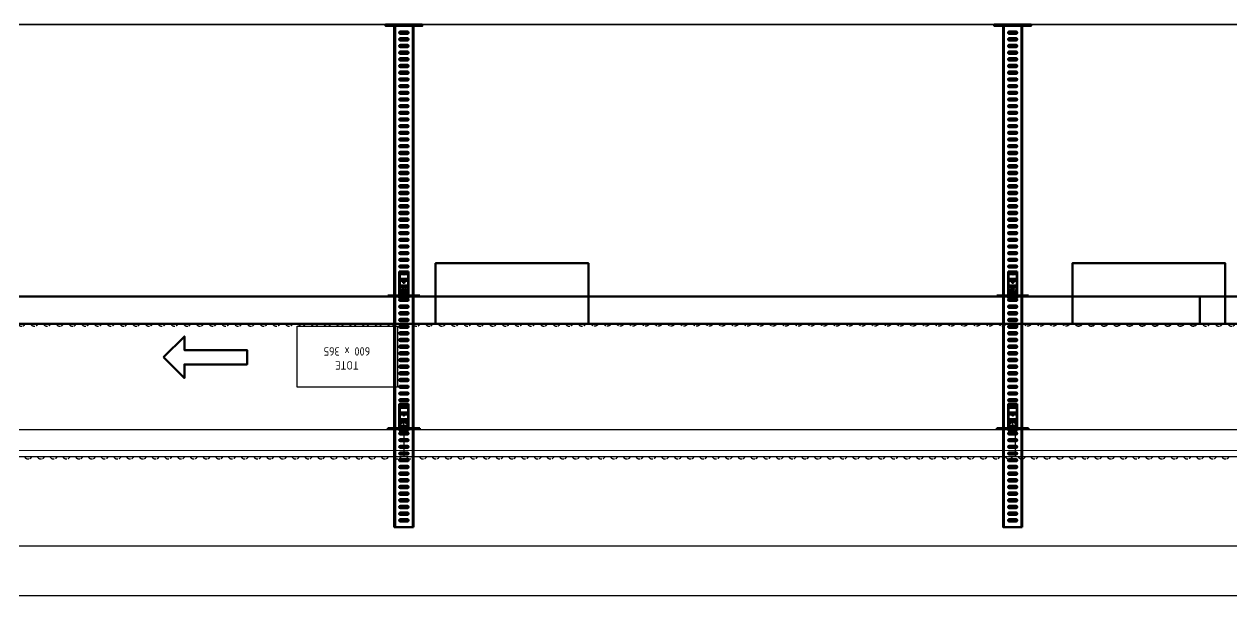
# Model space of a CAD drawing. Header units: millimetres. Extents: x 0 to 461941, y -159644 to 4828.
# Drawn here: x 156954 to 164179, y -157818 to -154395 of the extents above; entities that cross this region are included whole.
import ezdxf

# ---------------------------------------------------------------- set-up
doc = ezdxf.new("R2010")
doc.units = ezdxf.units.MM
for name, pattern in [('Xref Conv Decant Empty Tote$0$AM_ISO02W050', [7.5, 6, -1.5]), ('Xref Conv Decant In$0$AM_ISO02W050', [7.5, 6, -1.5]), ('Xref Conv Decant In$0$AM_ISO08W050', [18, 12, -1.5, 3, -1.5]), ('Xref Conv Decant In$0$AM_ISO08W050x2', [9, 6, -0.75, 1.5, -0.75]), ('Xref Conv Decant In$0$MultiDeck$0$Conveyor - Ground 940 aisles$0$HIDDEN', [9.525, 6.35, -3.175])]:
    doc.linetypes.add(name, pattern=pattern)
for name, color, linetype in [('AM_BOR', 4, 'Continuous'), ('Xref Conv Decant Empty Tote$0$B', 4, 'Continuous'), ('Xref Conv Decant Empty Tote$0$Conv - Empty Tote', 35, 'Continuous'), ('Xref Conv Decant Empty Tote$0$Conveyor Detail', 150, 'Continuous'), ('Xref Conv Decant Empty Tote$0$Mezz', 1, 'Continuous'), ('Xref Conv Decant In$0$MultiDeck$0$Conveyor - Ground 940 aisles$0$D', 7, 'Continuous'), ('Xref Conv Decant In$0$MultiDeck$0$Conveyor - Ground 940 aisles$0$H', 7, 'Xref Conv Decant In$0$MultiDeck$0$Conveyor - Ground 940 aisles$0$HIDDEN'), ('Xref Conv Decant In$0$P_Number1', 4, 'Continuous'), ('Xref Conv Decant In$0$Tote', 7, 'Continuous'), ('Xref Conv Decant Product Tote$0$B', 4, 'Continuous')]:
    doc.layers.add(name, color=color, linetype=linetype)
for name, color, linetype, lineweight in [('Xref Conv Decant Empty Tote$0$Hidden', 9, 'Xref Conv Decant Empty Tote$0$AM_ISO02W050', 25), ('Xref Conv Decant In$0$Center', 7, 'Xref Conv Decant In$0$AM_ISO08W050', 50), ('Xref Conv Decant In$0$Conv Decant In Out', 5, 'Continuous', 50), ('Xref Conv Decant In$0$Hidden', 9, 'Xref Conv Decant In$0$AM_ISO02W050', 25)]:
    doc.layers.add(name, color=color, linetype=linetype, lineweight=lineweight)
doc.styles.add('Xref Conv Decant In$0$STANDARD', font='ISOCP.SHX')

# ---------------------------------------------------------------- blocks, each defined once
blk = doc.blocks.new('*U159')
blk.add_lwpolyline([(0, 0), (42976.8, 0), (42976.8, -163.5), (0, -163.5)], close=True)
at = {"layer": 'Xref Conv Decant Empty Tote$0$Conveyor Detail', "const_width": 5}
blk.add_lwpolyline([(0, -37), (42976.8, -37)], dxfattribs=at)
at = {"layer": 'Xref Conv Decant Empty Tote$0$Hidden', "ltscale": 5}
for centre in [(24345.9, -12), (24422.1, -12), (24498.3, -12), (24574.5, -12), (24650.7, -12), (24726.9, -12), (24803.1, -12), (24879.3, -12), (24955.5, -12), (25031.7, -12), (25107.9, -12), (25184.1, -12), (25260.3, -12), (25336.5, -12), (25412.7, -12), (25488.9, -12), (25565.1, -12), (25641.3, -12), (25717.5, -12), (25793.7, -12), (25869.9, -12), (25946.1, -12), (26022.3, -12), (26098.5, -12), (26174.7, -12), (26250.9, -12), (26327.1, -12), (26403.3, -12), (26479.5, -12), (26555.7, -12), (26631.9, -12), (26708.1, -12), (26784.3, -12), (26860.5, -12), (26936.7, -12), (27012.9, -12), (27089.1, -12), (27165.3, -12), (27241.5, -12), (27317.7, -12), (27393.9, -12), (27470.1, -12), (27546.3, -12), (27622.5, -12), (27698.7, -12), (27774.9, -12), (27851.1, -12), (27927.3, -12), (28003.5, -12), (28079.7, -12), (28155.9, -12), (28232.1, -12), (28308.3, -12), (28384.5, -12), (28460.7, -12), (28536.9, -12), (28613.1, -12), (28689.3, -12), (28765.5, -12), (28841.7, -12), (28917.9, -12), (28994.1, -12), (29070.3, -12), (29146.5, -12), (29222.7, -12), (29298.9, -12), (29375.1, -12), (29451.3, -12), (29527.5, -12), (29603.7, -12), (29679.9, -12), (29756.1, -12), (29832.3, -12), (29908.5, -12), (29984.7, -12), (30060.9, -12), (30137.1, -12), (30213.3, -12), (30289.5, -12), (30365.7, -12), (30441.9, -12), (30518.1, -12), (30594.3, -12), (30670.5, -12), (30746.7, -12), (30822.9, -12), (30899.1, -12), (30975.3, -12), (31051.5, -12), (31127.7, -12), (31203.9, -12), (31280.1, -12), (31356.3, -12), (31432.5, -12), (31508.7, -12)]:
    blk.add_arc(centre, 25, 28.6854, 151.3146, dxfattribs=at)
blk = doc.blocks.new('Xref Conv Decant Empty Tote')
at = {"layer": 'Xref Conv Decant Empty Tote$0$B'}
blk.add_line((242903.7, -154397.6), (134788.8, -154397.6), dxfattribs=at)
at = {"layer": 'Xref Conv Decant Empty Tote$0$Conv - Empty Tote'}
for p, q in [((159226.2, -156821.1), (159226.2, -156984.6)), ((162883.8, -156821.1), (162883.8, -156984.6))]:
    blk.add_line(p, q, dxfattribs=at)
at = {"layer": 'Xref Conv Decant Empty Tote$0$Mezz'}
blk.add_lwpolyline([(144253.6, -157517.6), (239475.4, -157517.6), (239475.4, -157817.6), (144253.6, -157817.6)], close=True, dxfattribs=at)
at = {"layer": 'Xref Conv Decant Empty Tote$0$Conv - Empty Tote', "rotation": 180}
blk.add_blockref('*U159', (188487, -156984.6), dxfattribs=at)
blk = doc.blocks.new('Xref Conv Decant Product Tote')
at = {"layer": 'Xref Conv Decant Product Tote$0$B'}
blk.add_line((242903.7, -154397.6), (134788.8, -154397.6), dxfattribs=at)
blk = doc.blocks.new('*U421')
at = {"color": 0, "linetype": 'Continuous'}
blk.add_lwpolyline([(0, 0), (125, 125), (125, 42.5), (500, 42.5), (500, -42.5), (125, -42.5), (125, -125)], close=True, dxfattribs=at)
blk = doc.blocks.new('*U426')
blk.add_lwpolyline([(0, 0), (914.4, 0), (914.4, -163.5), (0, -163.5)], close=True)
at = {"layer": 'Xref Conv Decant In$0$Hidden', "ltscale": 5}
for centre in [(38.1, -12), (114.3, -12), (190.5, -12), (266.7, -12), (342.9, -12), (419.1, -12), (495.3, -12), (571.5, -12), (647.7, -12), (723.9, -12), (800.1, -12), (876.3, -12)]:
    blk.add_arc(centre, 25, 28.6854, 151.3146, dxfattribs=at)
blk = doc.blocks.new('*U431')
blk.add_lwpolyline([(0, 0), (2743.2, 0), (2743.2, -163.5), (0, -163.5)], close=True)
at = {"layer": 'Xref Conv Decant In$0$Hidden', "ltscale": 5}
for centre in [(38.1, -12), (114.3, -12), (190.5, -12), (266.7, -12), (342.9, -12), (419.1, -12), (495.3, -12), (571.5, -12), (647.7, -12), (723.9, -12), (800.1, -12), (876.3, -12), (952.5, -12), (1028.7, -12), (1104.9, -12), (1181.1, -12), (1257.3, -12), (1333.5, -12), (1409.7, -12), (1485.9, -12), (1562.1, -12), (1638.3, -12), (1714.5, -12), (1790.7, -12), (1866.9, -12), (1943.1, -12), (2019.3, -12), (2095.5, -12), (2171.7, -12), (2247.9, -12), (2324.1, -12), (2400.3, -12), (2476.5, -12), (2552.7, -12), (2628.9, -12), (2705.1, -12)]:
    blk.add_arc(centre, 25, 28.6854, 151.3146, dxfattribs=at)
blk = doc.blocks.new('*U443')
blk.add_lwpolyline([(0, 0), (3657.6, 0), (3657.6, -163.5), (0, -163.5)], close=True)
at = {"layer": 'Xref Conv Decant In$0$Hidden', "ltscale": 5}
for centre in [(38.1, -12), (114.3, -12), (190.5, -12), (266.7, -12), (342.9, -12), (419.1, -12), (495.3, -12), (571.5, -12), (647.7, -12), (723.9, -12), (800.1, -12), (876.3, -12), (952.5, -12), (1028.7, -12), (1104.9, -12), (1181.1, -12), (1257.3, -12), (1333.5, -12), (1409.7, -12), (1485.9, -12), (1562.1, -12), (1638.3, -12), (1714.5, -12), (1790.7, -12), (1866.9, -12), (1943.1, -12), (2019.3, -12), (2095.5, -12), (2171.7, -12), (2247.9, -12), (2324.1, -12), (2400.3, -12), (2476.5, -12), (2552.7, -12), (2628.9, -12), (2705.1, -12), (2781.3, -12), (2857.5, -12), (2933.7, -12), (3009.9, -12), (3086.1, -12), (3162.3, -12), (3238.5, -12), (3314.7, -12), (3390.9, -12), (3467.1, -12), (3543.3, -12), (3619.5, -12)]:
    blk.add_arc(centre, 25, 28.6854, 151.3146, dxfattribs=at)
blk = doc.blocks.new('Xref Conv Decant In$0$Tote side 600 x 365')
at = {"layer": 'Xref Conv Decant In$0$Tote'}
blk.add_lwpolyline([(600, 365), (600, 0), (0, 0), (0, 365)], close=True, dxfattribs=at)
at = {"layer": 'Xref Conv Decant In$0$Tote', "insert": (124.2, 259.8), "char_height": 50, "attachment_point": 1, "style": 'Xref Conv Decant In$0$STANDARD'}
blk.add_mtext_dynamic_manual_height_columns('\\pi107.5;TOTE\\P\\pi39.971;600 x 365', width=355.005, gutter_width=12.5, heights=[0], dxfattribs=at)
blk = doc.blocks.new('Xref Conv Decant In$0$SLOT (0deg)')
blk.add_lwpolyline([(-21, 6.5, 1), (-21, -6.5), (21, -6.5, 1), (21, 6.5)], format="xyb", close=True)
at = {"layer": 'Xref Conv Decant In$0$Center', "lineweight": 50}
blk.add_line((-30.5, 0), (30.5, 0), dxfattribs=at)
at = {"layer": 'Xref Conv Decant In$0$Center', "linetype": 'Xref Conv Decant In$0$AM_ISO08W050x2', "lineweight": 50}
blk.add_line((0, 9.5), (0, -9.5), dxfattribs=at)
blk = doc.blocks.new('*U460')
for p, q in [((-95.2, 18.7), (-29.9, 18.7)), ((-95.2, 18.7), (-95.2, 13.7)), ((-95.2, 13.7), (-29.9, 13.7)), ((-27.5, 28.5), (27.5, 28.5)), ((-27.5, -131.5), (-27.5, 28.5)), ((-24.5, -131.5), (-24.5, 28.5)), ((24.5, -131.5), (24.5, 28.5)), ((27.5, -131.5), (27.5, 28.5)), ((30, 18.7), (95.2, 18.7)), ((95.2, 13.7), (30, 13.7)), ((95.2, 18.7), (95.2, 13.7)), ((-27.5, -131.5), (27.5, -131.5))]:
    blk.add_line(p, q)
for centre in [(0, -67.5), (0, -118.5)]:
    blk.add_circle(centre, 5.5)
for centre, start, end in [((-29.9, 10.5), 0, 90), ((30, 10.5), 90, 180)]:
    blk.add_arc(centre, 3.2, start, end)
at = {"layer": 'Xref Conv Decant In$0$MultiDeck$0$Conveyor - Ground 940 aisles$0$D', "linetype": 'Xref Conv Decant In$0$MultiDeck$0$Conveyor - Ground 940 aisles$0$HIDDEN'}
for p, q in [((-26.8, 10.5), (-26.8, -1.6)), ((-21.8, 10.5), (-21.8, -1.5)), ((21.8, 10.5), (21.8, -1.5)), ((26.8, 10.5), (26.8, -1.6))]:
    blk.add_line(p, q, dxfattribs=at)
at = {"layer": 'Xref Conv Decant In$0$MultiDeck$0$Conveyor - Ground 940 aisles$0$D'}
for p, q in [((-2, 0), (-21, 0)), ((-1, 0), (1, 0)), ((0, 2), (0, 21)), ((0, -1), (0, 1)), ((2, 0), (21, 0)), ((-4, -67.5), (-7.5, -67.5)), ((-2, -67.5), (2, -67.5)), ((0, -2), (0, -21)), ((0, -63.5), (0, -60)), ((0, -69.5), (0, -65.5)), ((0, -71.5), (0, -75)), ((4, -67.5), (7.5, -67.5)), ((-4, -118.5), (-7.5, -118.5)), ((-2, -118.5), (2, -118.5)), ((0, -114.5), (0, -111)), ((0, -120.5), (0, -116.5)), ((0, -122.5), (0, -126)), ((4, -118.5), (7.5, -118.5))]:
    blk.add_line(p, q, dxfattribs=at)
at = {"layer": 'Xref Conv Decant In$0$MultiDeck$0$Conveyor - Ground 940 aisles$0$D', "linetype": 'Xref Conv Decant In$0$MultiDeck$0$Conveyor - Ground 940 aisles$0$HIDDEN'}
blk.add_circle((0, 0), 20, dxfattribs=at)
for centre, radius, start, end in [((-29.9, 10.5), 8.2, 0, 90), ((30, 10.5), 8.2, 90, 180), ((0, 0), 26.8, 183.50044, 356.49956), ((0, 0), 21.8, 183.8813, 356.1187)]:
    blk.add_arc(centre, radius, start, end, dxfattribs=at)
at = {"layer": 'Xref Conv Decant In$0$MultiDeck$0$Conveyor - Ground 940 aisles$0$H'}
for p, q in [((-88.7, 18.7), (-88.7, 13.7)), ((-63.7, 18.7), (-63.7, 13.7)), ((63.7, 18.7), (63.7, 13.7)), ((88.7, 18.7), (88.7, 13.7))]:
    blk.add_line(p, q, dxfattribs=at)
blk = doc.blocks.new('*U504')
for p, q in [((-52.5, 3008), (-52.5, 8)), ((52.5, 8), (52.5, 3008))]:
    blk.add_line(p, q)
for points in [[(-57.5, 3008), (57.5, 3008), (57.5, 8), (-57.5, 8)], [(-110, 0), (110, 0), (110, 8), (-110, 8)]]:
    blk.add_lwpolyline(points, close=True)
at = {"layer": 'Xref Conv Decant In$0$Center', "linetype": 'Xref Conv Decant In$0$AM_ISO08W050x2', "lineweight": 50}
for p, q in [((-83, -3), (-83, 11)), ((83, -3), (83, 11))]:
    blk.add_line(p, q, dxfattribs=at)
at = {"layer": 'Xref Conv Decant In$0$Hidden'}
for p, q in [((-90, 8), (-90, 0)), ((-76, 8), (-76, 0)), ((76, 8), (76, 0)), ((90, 8), (90, 0))]:
    blk.add_line(p, q, dxfattribs=at)
for name, p in [('Xref Conv Decant In$0$SLOT (0deg)', (0, 2968)), ('Xref Conv Decant In$0$SLOT (0deg)', (0, 2928)), ('Xref Conv Decant In$0$SLOT (0deg)', (0, 2888)), ('Xref Conv Decant In$0$SLOT (0deg)', (0, 2848)), ('Xref Conv Decant In$0$SLOT (0deg)', (0, 2808)), ('Xref Conv Decant In$0$SLOT (0deg)', (0, 2768)), ('Xref Conv Decant In$0$SLOT (0deg)', (0, 2728)), ('Xref Conv Decant In$0$SLOT (0deg)', (0, 2688)), ('Xref Conv Decant In$0$SLOT (0deg)', (0, 2648)), ('Xref Conv Decant In$0$SLOT (0deg)', (0, 2608)), ('Xref Conv Decant In$0$SLOT (0deg)', (0, 2568)), ('Xref Conv Decant In$0$SLOT (0deg)', (0, 2528)), ('Xref Conv Decant In$0$SLOT (0deg)', (0, 2488)), ('Xref Conv Decant In$0$SLOT (0deg)', (0, 2448)), ('*U460', (0, 2402.2)), ('Xref Conv Decant In$0$SLOT (0deg)', (0, 2408)), ('Xref Conv Decant In$0$SLOT (0deg)', (0, 2368)), ('Xref Conv Decant In$0$SLOT (0deg)', (0, 2328)), ('Xref Conv Decant In$0$SLOT (0deg)', (0, 2288)), ('Xref Conv Decant In$0$SLOT (0deg)', (0, 2248)), ('Xref Conv Decant In$0$SLOT (0deg)', (0, 2208)), ('Xref Conv Decant In$0$SLOT (0deg)', (0, 2168)), ('Xref Conv Decant In$0$SLOT (0deg)', (0, 2128)), ('Xref Conv Decant In$0$SLOT (0deg)', (0, 2088)), ('Xref Conv Decant In$0$SLOT (0deg)', (0, 2048)), ('Xref Conv Decant In$0$SLOT (0deg)', (0, 2008)), ('Xref Conv Decant In$0$SLOT (0deg)', (0, 1968)), ('Xref Conv Decant In$0$SLOT (0deg)', (0, 1928)), ('Xref Conv Decant In$0$SLOT (0deg)', (0, 1888)), ('Xref Conv Decant In$0$SLOT (0deg)', (0, 1848)), ('Xref Conv Decant In$0$SLOT (0deg)', (0, 1808)), ('Xref Conv Decant In$0$SLOT (0deg)', (0, 1768)), ('Xref Conv Decant In$0$SLOT (0deg)', (0, 1728)), ('Xref Conv Decant In$0$SLOT (0deg)', (0, 1688)), ('*U460', (0, 1608.5)), ('Xref Conv Decant In$0$SLOT (0deg)', (0, 1648)), ('Xref Conv Decant In$0$SLOT (0deg)', (0, 1608)), ('Xref Conv Decant In$0$SLOT (0deg)', (0, 1568)), ('Xref Conv Decant In$0$SLOT (0deg)', (0, 1528)), ('Xref Conv Decant In$0$SLOT (0deg)', (0, 1488)), ('Xref Conv Decant In$0$SLOT (0deg)', (0, 1448)), ('Xref Conv Decant In$0$SLOT (0deg)', (0, 1408)), ('Xref Conv Decant In$0$SLOT (0deg)', (0, 1368)), ('Xref Conv Decant In$0$SLOT (0deg)', (0, 1328)), ('Xref Conv Decant In$0$SLOT (0deg)', (0, 1288)), ('Xref Conv Decant In$0$SLOT (0deg)', (0, 1248)), ('Xref Conv Decant In$0$SLOT (0deg)', (0, 1208)), ('Xref Conv Decant In$0$SLOT (0deg)', (0, 1168)), ('Xref Conv Decant In$0$SLOT (0deg)', (0, 1128)), ('Xref Conv Decant In$0$SLOT (0deg)', (0, 1088)), ('Xref Conv Decant In$0$SLOT (0deg)', (0, 1048)), ('Xref Conv Decant In$0$SLOT (0deg)', (0, 1008)), ('Xref Conv Decant In$0$SLOT (0deg)', (0, 968)), ('Xref Conv Decant In$0$SLOT (0deg)', (0, 928)), ('Xref Conv Decant In$0$SLOT (0deg)', (0, 888)), ('Xref Conv Decant In$0$SLOT (0deg)', (0, 848)), ('Xref Conv Decant In$0$SLOT (0deg)', (0, 808)), ('Xref Conv Decant In$0$SLOT (0deg)', (0, 768)), ('Xref Conv Decant In$0$SLOT (0deg)', (0, 728)), ('Xref Conv Decant In$0$SLOT (0deg)', (0, 688)), ('Xref Conv Decant In$0$SLOT (0deg)', (0, 648)), ('Xref Conv Decant In$0$SLOT (0deg)', (0, 608)), ('Xref Conv Decant In$0$SLOT (0deg)', (0, 568)), ('Xref Conv Decant In$0$SLOT (0deg)', (0, 528)), ('Xref Conv Decant In$0$SLOT (0deg)', (0, 488)), ('Xref Conv Decant In$0$SLOT (0deg)', (0, 448)), ('Xref Conv Decant In$0$SLOT (0deg)', (0, 408)), ('Xref Conv Decant In$0$SLOT (0deg)', (0, 368)), ('Xref Conv Decant In$0$SLOT (0deg)', (0, 328)), ('Xref Conv Decant In$0$SLOT (0deg)', (0, 288)), ('Xref Conv Decant In$0$SLOT (0deg)', (0, 248)), ('Xref Conv Decant In$0$SLOT (0deg)', (0, 208)), ('Xref Conv Decant In$0$SLOT (0deg)', (0, 168)), ('Xref Conv Decant In$0$SLOT (0deg)', (0, 128)), ('Xref Conv Decant In$0$SLOT (0deg)', (0, 88)), ('Xref Conv Decant In$0$SLOT (0deg)', (0, 48))]:
    blk.add_blockref(name, p)
blk = doc.blocks.new('Xref Conv Decant In')
at = {"layer": 'Xref Conv Decant In$0$Conv Decant In Out'}
for points in [[(160329.8, -156026.1), (160329.8, -155826.1), (159415.4, -155826.1), (159415.4, -156026.1)], [(164139.5, -156026.1), (164139.5, -155826.1), (163225.1, -155826.1), (163225.1, -156026.1)]]:
    blk.add_lwpolyline(points, close=True, dxfattribs=at)
at = {"layer": 'Xref Conv Decant In$0$P_Number1'}
blk.add_line((146225.2, -154397.6), (236367.6, -154397.6), dxfattribs=at)
at = {"layer": 'Xref Conv Decant In$0$Conv Decant In Out', "rotation": 180}
for name, p in [('*U504', (159226.1, -154397.6)), ('*U504', (162868.1, -154397.6)), ('*U431', (159415.4, -156189.6)), ('*U426', (160329.8, -156189.6)), ('*U426', (164139.5, -156189.6)), ('*U431', (166882.7, -156189.6))]:
    blk.add_blockref(name, p, dxfattribs=at)
at = {"layer": 'Xref Conv Decant In$0$Conv Decant In Out', "xscale": -1, "rotation": 180}
for name, p in [('*U443', (160329.8, -156189.6)), ('*U421', (157787.6, -156388.9))]:
    blk.add_blockref(name, p, dxfattribs=at)
at = {"layer": 'Xref Conv Decant In$0$Tote', "rotation": 180}
blk.add_blockref('Xref Conv Decant In$0$Tote side 600 x 365', (159188.1, -156202.6), dxfattribs=at)

msp = doc.modelspace()

# ---------------------------------------------------------------- block references
for name in ['Xref Conv Decant Empty Tote', 'Xref Conv Decant Product Tote']:
    msp.add_blockref(name, (0, 0))
at = {"layer": 'AM_BOR'}
for name in ['Xref Conv Decant Product Tote', 'Xref Conv Decant In']:
    msp.add_blockref(name, (0, 0), dxfattribs=at)

doc.saveas('drawing.dxf')
